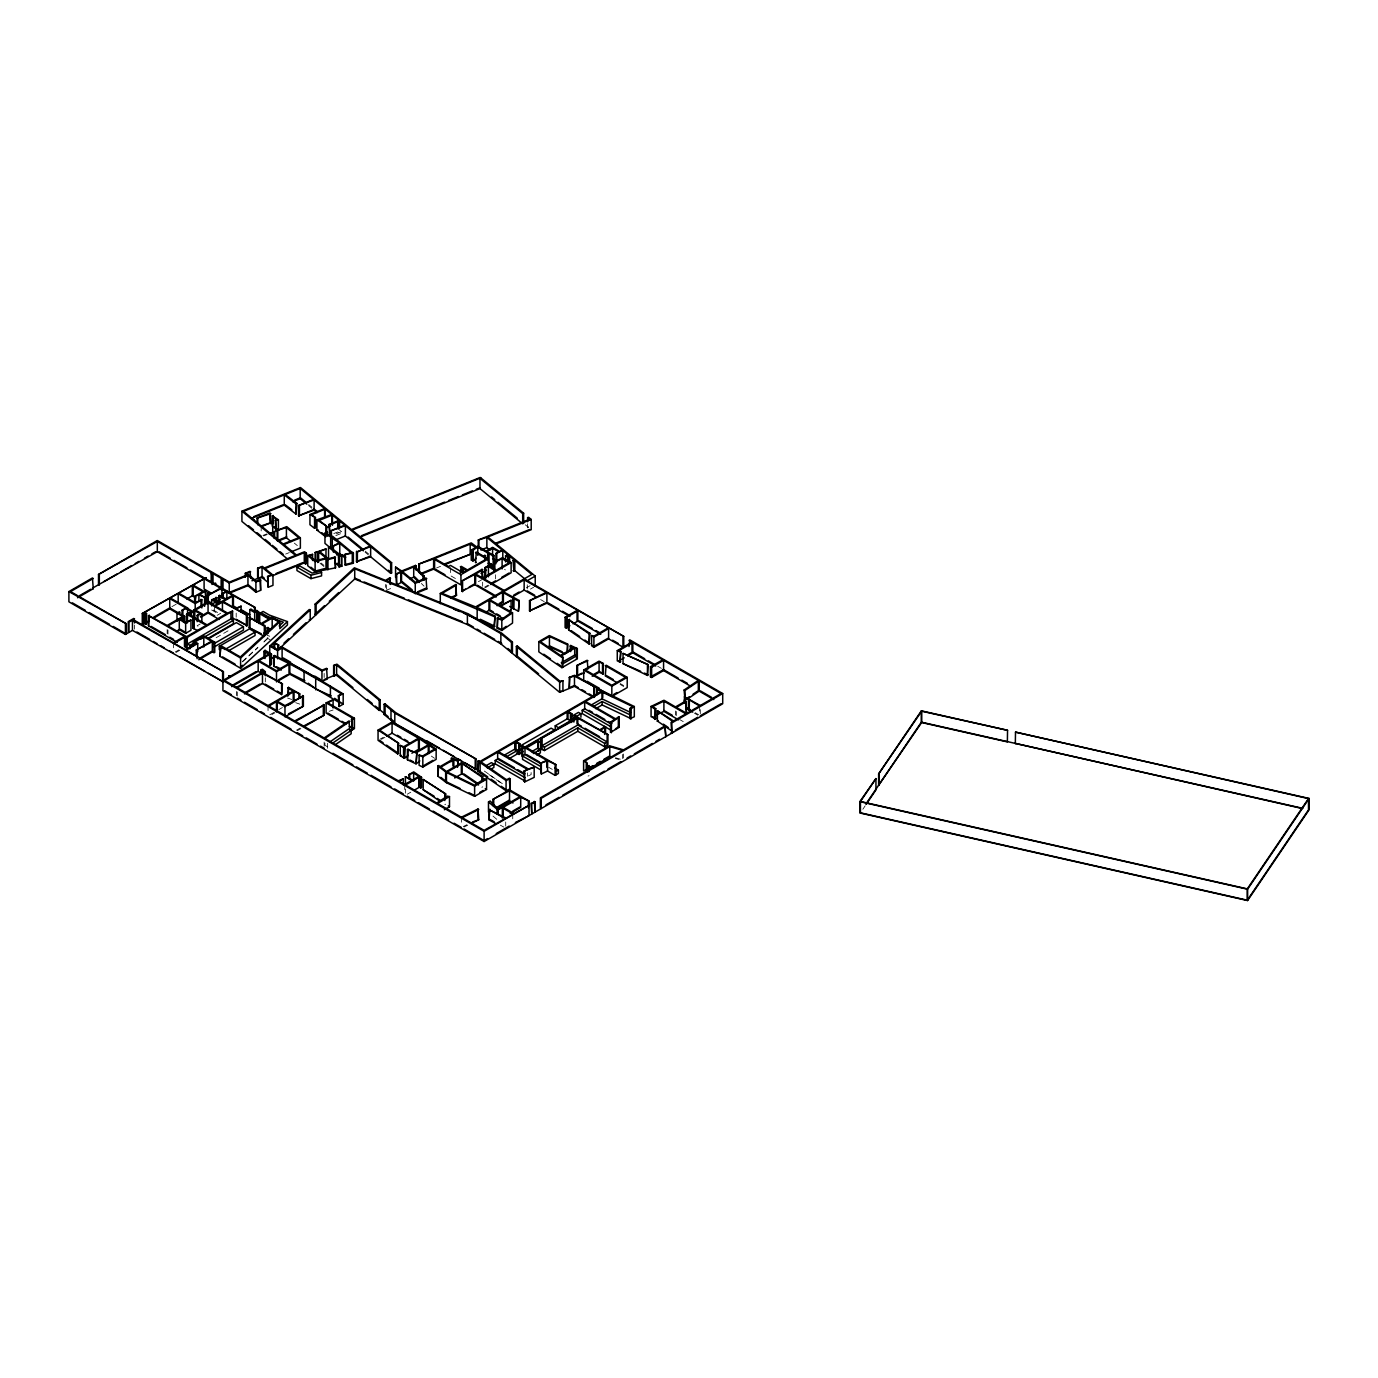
<?xml version="1.0" encoding="UTF-8"?>
<svg xmlns="http://www.w3.org/2000/svg" width="1378" height="1378" viewBox="0 0 1378 1378"><rect width="100%" height="100%" fill="white"/><g stroke="black" fill="none" stroke-linecap="round" stroke-linejoin="round"><path stroke-width="0.75" stroke-dasharray="5 3.75" d="M862.835 809.282L865.212 805.768M242.58 661.388L257.927 647.212M264.076 641.545L267.143 638.703M242.459 661.888L257.807 647.712M263.939 642.045L270.088 636.36L267.143 635.31M171.854 606.699L179.243 602.427M200.206 623.976L197.175 625.715L198.001 626.198M217.173 615.311L220.687 613.279M175.23 651.983L178.951 649.848M176.057 652.466L179.76 650.313M216.139 637.721L229.024 630.28M267.935 637.583L267.108 638.048L270.088 639.771M478.39 581.688L482.076 579.57M504.572 569.407L505.381 569.889M287.657 698.078L291.705 699.473M484.488 587.235L488.156 585.116M485.314 587.7L489.001 585.581M269.83 714.786L277.03 710.635M278.821 709.601L282.421 707.517M271.897 714.545L274.928 712.788M299.767 704.124L295.667 702.694M526.396 587.838L530.03 585.736M530.444 589.078L533.63 587.235M296.494 730.185L300.077 728.118M329.204 711.306L333.097 709.997M297.303 730.667L300.886 728.6M379.811 739.314L383.308 737.299M381.396 739.349L384.962 737.282M407.285 794.21L410.782 792.195M463.232 826.542L466.918 824.716M464.041 827.024L467.71 825.198M481.852 787.269L482.748 786.838M444.801 804.614L445.697 804.184M528.429 775.866L531.116 774.574L531.116 767.735M262.991 535.405L266.609 533.941M263.646 535.956L267.28 534.492M333.803 533.562L337.713 531.96L340.245 534.044M285.659 554.059L289.328 552.578M336.232 533.82L341.503 531.684M335.836 535.611L342.95 532.735M436.568 567.943L440.529 566.341M588.044 776.038L589.061 775.728M615.518 757.762L621.512 759.519M615.277 758.451L618.963 759.519M500.369 825.198L503.935 827.144M657.685 666.229L661.406 668.364M540.589 599.568L544.241 601.669M455.412 578.502L450.468 575.642L450.468 567.46M620.186 683.54L623.7 685.555M620.048 684.401L623.734 686.537M679.785 719.609L683.247 721.607M390.611 588.561L385.444 590.594L385.444 584.461M548.616 767.288L552.285 769.389M213.297 610.006L217.586 612.487M211.661 610.006L218.189 613.778M327.413 746.721L324.95 745.291L324.95 741.881M695.287 712.719L698.629 714.751M694.426 713.167L697.802 715.216M431.348 756.091L434.552 758.296M484.315 771.043L489.379 774.591M491.068 775.78L502.867 784.048M488.949 774.539L502.264 783.875M525.276 524.794L528.549 527.498L528.549 523.399M308.689 504.537L311.979 507.242M337.713 528.566L343.191 532.993M365.256 551.183L368.546 553.904M308.483 505.519L311.79 508.258M365.067 552.182L368.357 554.886M321.04 562.982L323.968 565.393M320.109 563.378L324.553 567.03M294.306 543.104L297.338 545.602M492.979 816.052L497.492 819.91M421.375 583.497L424.062 586.167M700.3 709.618L700.3 713.718M699.49 706.001L699.49 712.133M676.322 711.479L676.322 715.561M675.513 710.996L675.513 715.096M623.493 753.973L623.493 758.055M622.632 754.455L622.632 758.555M527.602 523.795L527.602 527.877M527.533 772.869L527.533 776.279M527.257 584.789L527.257 588.871M512.737 813.812L512.737 822.011M505.709 821.977L505.709 826.059M495.494 574.747L495.494 578.829M482.644 582.153L482.644 586.253M461.372 817.223L461.372 823.355M405.545 789.077L405.545 793.177M404.719 784.513L404.719 790.645M386.408 584.84L386.408 588.94M327.413 743.293L327.413 750.114M324.157 673.394L324.157 677.494M324.14 742.07L324.14 746.17M268.038 705.588L268.038 713.787M265.317 677.787L265.317 681.886M261.183 525.914L261.183 532.046M237.292 691.928L237.292 696.028M236.465 691.463L236.465 695.563M236.189 613.107L236.189 617.206M214.606 605.614L214.606 611.763M173.387 642.82L173.387 648.969M167.978 630.022L167.978 634.104M167.169 629.539L167.169 633.639M134.579 625.061L134.579 629.143"/><path stroke-width="1.5" d="M186.84 598.982L192.317 595.813L192.317 585.581L202.824 591.644L194.642 596.364L194.642 602.513M508.878 758.778L517.628 753.732L517.628 750.338L507.138 756.384L504.675 754.972L515.165 748.909L515.165 742.087L519.919 743.879L519.919 754.111L516.474 753.077M875.943 778.587L860.44 801.479L860.44 812.813L1247.314 900.213L1308.497 809.919L1308.497 798.585L1015.5 732.114L1309.1 798.448L1309.1 809.764L1247.572 900.557L859.838 812.968L859.838 801.634L875.943 778.587L875.943 789.921L866.4 804.011M878.63 773.902L921.365 710.841L1007.542 730.306L1007.37 741.898L921.641 722.52L878.63 785.236L878.63 773.902L921.641 711.186L1007.542 730.306M865.866 804.063L921.365 722.175L921.365 710.841M1302.21 808.507L1015.5 743.448M1247.314 900.213L1247.314 888.879L1308.497 798.585M1247.572 900.557L1247.572 889.223L1309.1 798.448M267.108 633.966L267.108 627.817L270.088 629.522L240.392 656.961L220.807 645.662L219.998 656.359L240.599 668.261L240.599 658.029L279.837 621.771L272 617.258L269.692 618.584L259.719 612.814L259.719 623.063M279.166 625.956L283.3 622.15L267.814 616.552L260.993 612.693L263.129 611.453L269.399 615.088L287.434 621.599L287.434 624.992L240.599 668.261M287.434 621.599L279.837 628.609L279.837 621.771M240.392 667.193L242.459 665.298M263.939 657.547L263.939 651.398L265.058 650.347L271.466 654.05L271.466 664.282L270.071 665.178L269.451 654.584L271.466 654.05M269.726 654.24L269.726 646.058L309.24 609.524L310.222 609.886L310.222 620.117L309.24 619.773M390.611 578.329L386.408 580.758L468.141 613.796L501.747 633.191L512.427 641.993L512.427 652.225L511.479 652.621L511.479 642.372L500.869 633.622L467.4 614.312L354.732 568.769L316.113 604.442L316.113 614.691L315.131 614.33L315.131 604.098L354.404 567.805L385.444 580.362L389.785 577.847L390.611 584.461M278.666 649.159L278.666 645.059L274.033 643.337L271.19 645.955L277.581 649.658L281.457 646.661L322.09 670.139L326.62 668.296L327.275 679.096L321.952 681.232L282.111 658.236L282.111 647.987L277.598 650.605L269.726 646.058M274.653 648.883L274.653 642.751L310.222 609.886M283.954 643.147L288.691 638.755M293.428 634.38L306.088 622.684M315.131 614.33L324.553 605.631M329.273 601.273L338.695 592.557M277.753 650.123L354.732 579.001L354.732 568.769M457.496 767.357L458.202 760.69L451.898 757.866L451.071 761.758M566.909 652.759L567.633 644.06L549.357 635.568L538.832 641.631L538.832 651.863L561.948 667.675L577.33 658.787L577.33 648.556L570.699 645.472L569.975 650.089M418.481 748.426L418.481 738.195L403.685 746.738L400.257 745.429L400.257 755.661L404.409 758.348L404.426 747.255L419.308 738.677L428.282 744.809L428.282 753.008M416.087 763.877L416.811 753.129L416.087 763.877L407.44 759.795L407.44 749.546L415.209 752.371L428.282 744.809M404.409 758.348L405.132 747.599M407.44 759.795L408.181 749.029M416.811 753.129L407.44 749.546M418.481 738.195L392.075 722.95L379.622 730.133L398.621 743.259L397.742 753.921L378.054 740.331L378.054 730.099L392.075 722.003L420.118 738.195L436.154 749.15L436.154 759.381L422.822 767.081L419.119 765.324L419.119 755.092L422.736 755.936L434.587 749.115L429.04 745.326L416.104 752.801M605.528 732.838L605.528 726.688L599.568 729.823L574.695 715.458L573.868 722.072M596.536 695.012L597.363 688.397L634.311 706.518L634.311 716.749L630.159 718.61L630.159 708.378L632.674 706.604L601.945 691.98L585.512 701.471L615.398 718.73L619.239 717.077L619.239 727.308L610.523 732.373L610.523 722.141L614.657 719.247L584.685 701.936L567.994 711.582L567.994 718.42M605.528 726.688L600.377 730.288L607.939 734.663L607.939 744.895L604.666 746.79L577.795 731.27L544.448 750.528L540.52 749.012L540.52 738.78L576.986 717.731L576.986 723.863M611.401 732.803L611.401 722.572L619.239 717.077M631.038 719.04L631.038 708.792L634.311 706.518M610.523 732.373L612.435 731.029M615.398 728.962L618.343 726.895L618.343 716.646M630.159 718.61L630.452 708.154M503.211 628.471L506.312 626.318M463.576 613.107L494.237 626.852L494.978 616.104L476.667 607.25L488.966 600.153L510.962 612.848L501.661 619.308L497.269 618.067L497.269 628.299L501.816 630.487L512.53 623.045L512.53 612.814L500.989 606.148L511.1 600.308L511.1 610.557L510.273 610.075M501.816 630.487L501.816 620.255L512.53 612.814M494.237 626.852L494.978 616.104M497.269 628.299L498.009 617.551M628.316 654.464L632.002 652.345L632.002 642.114L617.275 650.605L617.275 660.837L620.031 662.163L620.772 651.415L618.998 650.554L632.829 642.579L632.829 652.81L655.704 666.022M623.045 653.396L648.194 664.696L647.453 675.444L623.045 663.628L623.045 653.396L648.194 664.696M620.031 662.163L620.772 651.415M623.045 663.628L640.684 671.293M691.015 686.416L663.576 670.569L651.639 677.459L650.468 676.891L650.468 666.659L662.749 659.855M650.468 676.891L662.749 670.104M324.14 737.988L348.978 720.935L349.857 731.597M333.097 707.947L333.097 699.748L327.757 702.849L354.422 718.231L354.422 728.48L352.389 729.858L351.511 719.195L352.854 718.282L326.121 702.849L326.121 713.081L345.723 724.397M324.95 738.453L349.857 721.366M352.389 729.858L352.389 719.626L354.422 718.231M330.014 741.829L348.513 729.117L351.166 730.409L351.166 733.802L335.905 744.292M351.511 729.427L352.854 728.514L349.289 726.464M332.511 743.224L351.166 730.409M281.336 670.035L273.705 666.28L274.463 655.532C298.337 666.883 320.798 680.164 343.174 693.944L343.174 704.175L339.16 706.501L338.333 695.787L341.606 693.909C324.622 683.35 307.432 673.515 289.828 663.972L276.496 671.689L258.168 661.113L224.58 680.508L484.109 830.348L528.997 805.372L484.109 831.296L222.943 680.508L222.943 690.74L484.109 841.527L722.709 703.762L722.709 693.53L629.815 639.892L628.988 646.506M273.705 666.28L274.463 655.532M686.778 699.473L699.163 691.119L699.163 680.887L685.004 690.43L685.004 700.679L684.125 689.999L698.336 680.405L698.336 690.636L693.013 694.236M684.125 700.248L689.448 696.648M513.064 608.473L513.064 598.241L513.064 608.473L518.438 611.229L519.23 600.515L503.383 591.834L503.383 602.065M518.438 611.229L519.23 600.515M496.08 823.768L489.035 819.91L489.035 809.678L505.709 817.877M489.035 819.91L489.845 809.196M223.425 681.955L132.46 630.383L125.432 634.431L68.9 601.807L68.9 591.575L92.447 577.968L93.273 588.682L77.53 597.759M93.273 588.682L92.447 588.199L98.51 584.72L98.51 574.471L157.316 540.52L229.385 582.119L247.282 574.884L245.301 573.248L250.038 571.336L250.693 578.019M93.273 578.433L70.536 591.575L126.242 623.734L126.242 633.966L113.237 626.456M98.51 574.471L157.316 541.468L212.212 573.145L211.178 573.748L211.178 581.929M79.769 595.52L90.638 589.25M104.022 581.533L116.889 574.092M120.558 571.973L131.582 565.617M135.268 563.481L138.937 561.363M144.449 558.176L148.135 556.057M151.804 553.939L155.49 551.82M98.51 584.72L157.316 551.7L220.359 588.096M223.425 679.905L223.425 671.723L132.46 620.134L129.032 622.133L129.032 632.364L128.206 631.882L128.206 621.65L133.769 618.446L134.579 623.011M142.278 613.537L205.942 577.709L142.278 613.537L142.278 623.769L146.533 623.769L146.533 613.537L145.224 612.779L145.224 623.011L146.533 623.769M68.9 591.575L126.242 623.734M134.579 618.911L133.27 619.669L223.425 671.723M211.178 573.748L213.022 573.627L229.248 582.997L247.954 575.436L255.912 581.998L255.912 592.23L260.649 590.318L260.649 580.086L256.205 581.068L246.903 573.403L250.693 571.87M144.397 623.476L144.397 613.244L146.533 613.537M177.297 642.475L148.497 625.853L148.497 615.604L167.169 625.457L182.706 616.483L169.752 608.852L169.752 598.603L185.978 607.974L182.051 610.247L182.051 616.379M153.371 617.361L170.011 607.75M145.224 623.011L148.721 620.996M153.974 617.947L169.752 608.852M221.152 587.7L221.152 579.501L222.185 578.915M221.961 598.379L221.979 579.983L223.012 579.38L223.012 589.629L232.589 595.227L232.589 605.459M205.115 590.318L205.925 601.032L205.925 590.8L203.634 591.162L193.144 585.116L193.144 595.348M194.642 596.364L198.897 594.848L205.443 597.69L205.443 603.822M205.925 590.8L199.707 594.383L205.443 597.69M148.497 625.853L149.306 615.139M208.715 592.402L207.889 603.099L207.889 592.867L210.834 593.625L220.325 588.148M201.843 607.956L201.843 599.757L195.211 602.651L178.985 593.281M207.406 603.805L207.406 595.606L210.024 594.09L207.889 592.867M182.051 610.247L187.615 607.974L170.562 598.138M178.175 601.945L178.175 593.746L195.211 603.581L201.843 599.757M207.406 595.606L221.961 588.148L214.899 584.065L215.915 583.48L215.106 582.997L214.072 583.6L204.909 578.312M222.185 589.147L221.152 589.75L223.012 589.629M186.547 622.443L186.547 614.261L190.801 611.798L191.611 616.362M193.575 618.395L193.575 610.196L208.87 601.376L214.606 605.614L218.189 603.547L211.661 599.757L211.661 605.907M211.661 599.757L216.88 597.69L216.88 603.822M218.844 603.805L218.844 595.606L226.216 598.913L232.589 595.227M222.444 597.621L222.444 593.539L226.681 591.093L255.154 607.526L255.154 611.625M176.04 631.503L179.278 629.643L185.651 633.329L190.956 630.263L190.956 620.014L185.651 623.08L179.278 619.411L167.978 625.922L186.633 636.688L206.252 625.354L192.92 617.947L192.92 628.179L197.502 630.538M176.987 621.357L176.987 613.176L179.278 611.849L180.087 612.314L178.623 613.176L184.583 616.328L180.087 618.929L185.651 622.15L190.956 620.014M191.611 612.28L188.424 614.123L207.079 624.889L226.698 613.554L208.061 602.789L195.469 610.058L201.843 613.744L201.843 621.926M193.575 610.196L200.206 613.744L197.175 615.484L197.175 621.633M216.88 597.69L213.297 599.757L219.016 603.064L225.389 599.378L218.844 595.606M222.444 593.539L226.87 591.92L226.87 598.069M211.661 604.339L220.239 599.378M192.92 617.947L192.92 628.179M197.175 615.484L201.843 613.744M231.659 617.585L247.23 625.629L247.23 615.398L222.444 602.031L215.416 606.096L227.525 613.072L232.589 611.091L232.589 621.323M255.154 607.526L233.416 595.709L223.27 601.549L235.362 608.542L241.098 606.182L241.098 612.332M200.378 616.517L207.182 612.59M200.861 617.172L208.061 613.021L219.24 619.48M173.387 642.82L184.497 636.395L184.497 646.644M174.196 643.302L185.324 636.877L186.633 637.635L232.589 611.091M241.098 606.182L236.189 609.024L247.23 615.398M208.026 638.341L233.416 623.7L233.416 620.289L230.953 618.877L187.442 643.991L189.906 645.404L195.332 642.269M193.282 646.006L193.282 641.907L203.806 635.844L214.761 642.165L214.761 652.397L212.315 651.932L198.794 659.735M249.78 619.928L249.78 609.679L250.917 609.024L254.689 611.574L256.773 610.368L259.719 612.814M196.279 656.135L196.279 650.003L211.489 641.218L203.806 636.774L194.918 641.907L197.709 643.509L197.709 651.708M200.775 639.134L233.416 620.289M185.324 636.877L185.324 647.109L186.633 647.867L187.442 637.153M480.801 477.89L352.079 530.082L391.61 562.672L391.61 572.921L390.663 573.3L370.648 556.798L370.648 546.549L356.954 552.027L369.993 546.015L300.18 488.449L243.527 511.359L296.477 555.007L304.572 551.734L306.416 553.267L306.416 563.499L305.468 563.878L304.28 562.896L304.28 552.664L265.007 568.546L272.965 575.108L272.965 585.34L268.228 587.252L267.573 576.469L271.363 574.936L262.061 567.288L257.617 568.27L262.354 566.358L264.335 567.994L295.529 555.386L241.925 511.186L300.473 487.519L351.424 529.531L480.267 477.443L523.64 513.219L523.64 523.451M185.324 649.71L196.072 643.509L193.282 641.907M186.133 650.192L197.709 643.509M208.784 638.565L236.379 622.632L243.424 626.697L243.424 630.091L213.969 647.092M249.78 609.679L254.689 612.521L256.773 611.315L258.737 612.435L256.652 613.658L258.909 613.296L268.882 619.049L261.217 623.476L249.194 617.465L249.194 627.696L264.335 636.447L264.335 626.215L249.194 617.465M196.279 650.003L212.315 641.683L214.761 642.165M213.969 643.698L243.424 626.697M249.194 627.696L261.217 633.708M219.309 649.675L219.309 646.282L249.452 628.885L255.068 632.123L255.068 635.516L228.472 650.864M199.655 658.288L211.489 651.449M267.108 627.817L270.708 628.954L278.511 621.736L272.189 618.085L262.044 623.941L265.144 625.733L265.144 633.932M224.924 649.52L255.068 632.123M219.998 656.359L220.807 645.662M263.732 633.208L272.189 628.334L272.189 618.085M395.848 574.35L401.532 572.025L401.532 582.257L396.657 585.064L395.848 574.35L400.86 571.457L395.572 567.116L401.704 570.992L415.519 565.411L416.173 570.044M222.943 680.508L268.641 654.119L263.939 651.398M269.451 654.584L258.995 660.63L276.496 670.741L288.949 663.541L289.018 673.739M232.589 685.159L256.015 671.637M231.642 686.657L258.168 671.344L261.837 673.463M260.907 674.135L260.907 670.053L262.371 669.191L265.317 671.654L265.317 675.754M488.139 559.313L488.139 553.164L477.787 547.187L472.878 550.029L473.532 560.639L471.242 560.26L471.242 550.029L475.823 547.376L470.191 544.121L434.587 558.503L434.587 568.752L445.025 574.781M236.465 687.364L263.68 671.654L260.907 670.053M471.242 550.029L473.532 550.408M237.292 687.846L262.475 673.291L282.421 683.867L281.612 694.581L262.475 683.54L244.474 693.926M265.317 671.654L263.284 672.826L282.421 683.867M476.323 562.241L475.496 562.706L476.323 552.01L483.23 556.006L485.521 555.627L485.521 559.709M460.355 572.921L461.165 566.306L467.486 569.941L486.623 558.9L475.496 552.475M495.942 563.757L495.942 553.508L498.784 551.872L492.583 548.289L486.951 551.527L493.979 555.592L494.013 570.613M476.151 558.366L473.532 560.639M245.542 692.359L260.046 683.988M462.13 572.283L462.457 567.994L462.457 572.094M487.485 559.692L488.139 553.164M462.13 568.184L466.66 570.423L462.905 572.593L450.468 565.411L448.505 566.547L434.587 558.503M485.521 555.627L484.057 556.471L488.26 558.9L460.941 574.66L433.622 558.9L418.74 564.102L471.242 542.88L476.65 546.911L477.787 546.239L486.124 551.062L492.583 547.342L499.611 551.407L502.126 549.943M487.485 553.543L493.979 555.592M278.27 679.94L287.175 674.807M495.942 553.508L502.798 550.511L502.798 558.693M278.149 680.956L289.828 674.221C306.932 683.316 323.399 693.117 340.022 703.038M488.139 563.395L493.979 565.824L488.742 562.792M440.288 603.685L440.288 593.453L455.722 584.548L456.531 595.262L451.106 598.379M496.183 597.053L474.807 584.703L461.768 591.283L461.768 581.051L482.076 569.321L482.903 577.985M484.867 577.95L484.867 567.719L491.24 564.033M505.554 561.914L505.554 555.782L507.69 554.542M456.531 585.013L442.08 593.367L475.617 606.923L531.839 574.454L486.865 537.368L478.252 540.038L529.6 519.282L527.602 517.646L528.549 517.267L531.202 519.454L531.202 529.686L495.701 544.034M461.768 581.051L474.807 574.471L503.314 590.921M475.617 584.238L475.617 574.006L482.903 569.803M484.867 567.719L488.467 566.582L495.494 570.647L482.644 578.054L475.617 574.006M490.844 584.513L511.117 572.817L511.117 562.568L502.109 557.763L494.013 562.431L502.109 558.693L509.154 562.758L496.304 570.182L489.276 566.117L492.049 564.515L492.049 568.597M508.361 555.093L507.19 555.782L509.636 557.194L509.636 563.326M507.672 561.466L508 557.194L508 561.277M480.974 573.334L486.434 570.182M507.672 557.384L509.636 557.194M287.657 696.028L288.484 687.364L299.767 693.875L299.767 697.974M513.081 560.501L514.821 560.433L514.821 570.664L513.891 571.198L513.081 560.501L514.149 559.864M511.117 562.568L483.471 578.536L504.124 590.456M452.294 596.76L456.531 595.262M461.768 591.283L465.454 589.164M469.157 587.028L474.687 583.824M268.038 705.588L293.221 691.05L293.221 701.281M268.848 706.07L276.461 701.678L284.97 706.587L303.367 695.959L303.367 706.191L284.97 716.818L284.97 706.587M277.271 709.394L277.271 701.195L294.048 691.515L299.767 693.875M491.825 582.997L495.494 580.879M501.816 577.227L509.154 573.007M513.081 570.733L514.149 570.113M303.367 695.959L284.97 705.639L277.271 701.195M288.45 704.985L292.17 702.832M288.484 713.838L303.367 706.191M493.255 611.918L489.793 609.92L489.793 599.688L502.557 592.299L513.219 598.138M503.383 591.834L524.157 579.845L623.752 636.395L623.752 646.644M527.257 580.689L535.232 576.09L487.812 536.989L531.202 519.454M294.703 720.987L324.157 704.916L324.157 715.165L304.469 726.533M326.121 702.849L333.097 699.748M499.198 603.547L502.815 601.445M513.701 595.158L519.144 592.023M295.512 721.452L324.157 704.916M338.333 695.787L343.174 693.944M485.452 612.418L488.966 610.385L503.625 618.86M497.079 605.7L502.557 602.548L502.557 592.299M512.03 597.07L524.157 590.077L536.938 597.449M518.438 600.997L513.064 598.241M303.642 726.051L324.157 715.165M600.756 634.293L577.864 621.082L577.864 610.85L566.668 617.31L566.978 627.748L565.101 627.507L565.101 617.275L577.055 610.385L577.055 620.617M566.909 644.577L549.443 636.464L540.417 641.666L560.519 655.428L573.782 647.763L569.975 646.006M566.978 627.748L569.872 625.698M573.076 623.855L577.864 621.082M386.736 736.265L392.075 733.182L409.679 743.345M607.801 628.127L593.97 636.119L591.593 635.516L591.593 645.748L593.901 647.333L608.611 638.841L622.942 647.109L622.942 636.877M577.33 648.556L574.695 648.194L561.277 655.928L562.775 656.961L562.775 667.193M593.901 647.333L593.901 637.101L608.611 628.609L608.611 638.841M561.948 667.675L562.775 656.961M574.695 655.032L561.277 662.766L562.775 663.8L576.504 655.876L574.695 655.032L574.695 648.194M607.801 638.376L593.97 646.351L592.488 645.335M408.146 755.351L405.132 757.831M411.867 753.198L419.308 748.909L419.308 738.677M419.119 755.092L422.822 756.849L436.154 749.15M419.79 760.897L416.811 763.36M616.362 682.265L605.286 675.892L606.113 665.178L627.214 677.356L627.214 687.588L611.832 696.476L583.704 680.232L583.704 669.984L599.086 661.113L603.34 663.576L603.34 673.808L599.086 672.292L592.213 676.254M603.34 663.576L599.086 662.06L585.34 669.984L611.832 685.297L625.578 677.356L605.286 665.643M422.736 766.185L432.899 760.329M398.294 780.792L403.358 778.811L403.358 784.96M408.921 774.66L413.71 771.887L421.565 777.313L421.565 787.544L420.686 787.975L420.686 777.743L419.498 776.916L405.545 784.978L405.321 776.727L412.573 779.982L418.757 776.4L413.641 772.886L408.921 774.66L408.921 778.759M399.103 781.274L403.358 778.811M593.952 674.307L599.086 671.344L603.34 673.808M404.719 784.513L411.746 780.448L405.321 776.727M624.182 657.806L618.998 660.803L620.772 661.664M627.645 655.807L632.829 652.81M481.852 781.137L481.852 777.037L462.078 763.446L447.282 772.007L474.549 785.202L484.384 778.777L486.555 779.225L486.555 789.456L474.618 796.346L446.455 782.704L437.877 776.193L437.877 765.961L440.099 766.564L452.914 759.175L452.914 765.996M457.496 761.224L453.844 759.571L440.805 767.115L446.472 771.525L461.337 762.947L461.337 773.179M437.877 776.193L438.704 765.479M414.261 790.18L419.498 787.148L419.498 776.916M594.573 686.795L574.592 675.254L569.269 677.408L574.471 676.116L594.573 686.795L594.573 697.027L589.129 693.875M384.135 704.261L394.797 713.063L476.03 759.002L476.03 769.251L394.797 723.295L384.135 714.493L384.135 704.261L385.082 703.882L395.693 712.633L476.03 759.002M515.165 750.269L515.165 742.087L498.474 751.716L528.429 769.027L534.182 767.15L534.182 777.381L524.673 781.912L523.95 771.146L527.533 769.441L497.647 752.199L480.939 761.845L506.243 779.569L510.032 778.639L510.032 788.871L506.07 790.748L477.994 771.318L477.994 761.087L480.13 761.379L601.118 691.515L596.536 688.862M583.704 669.984L611.832 686.227L627.214 677.356M515.992 748.443L515.992 741.605L567.168 712.064L571.904 713.856L571.904 722.038M454.671 777.967L462.078 773.695L462.078 763.446M650.468 666.659L651.639 667.228L663.576 660.338L663.576 670.569M486.193 765.651L491.429 762.62L493.892 764.032L493.892 767.443L490.585 769.355M523.95 781.395L524.846 780.964L495.202 763.843L495.202 760.449L497.647 759.037L524.019 774.264M519.695 746.308L551.131 728.152L554.404 730.047L519.265 750.338M555.231 729.186L555.231 725.793L567.168 718.903L570.44 720.78L570.44 713.942M571.491 716.405L578.484 712.374L580.93 713.787L580.93 717.18M610.661 730.013L582.239 713.597L582.239 710.204L584.685 708.774L611.126 724.036M630.745 712.529L601.945 698.818L591.73 704.726L594.176 706.139L602.169 701.523L630.452 714.993M477.994 771.318L478.821 760.622M541.313 763.998L524.984 754.576L521.883 756.195L521.883 745.946L525.81 747.272L537.747 740.382L538.557 751.096M613.554 694.529L616.982 692.548M487.278 767.856L493.892 764.032M570.44 719.833L580.93 713.787M492.687 765.29L495.202 763.843M570.44 720.78L558.503 727.687L555.231 725.793M538.557 740.847L526.62 747.737L555.954 764.669L555.954 774.918M540.52 738.78L577.795 718.196L607.939 734.663M595.778 708.619L602.169 704.933L630.504 718.403M519.265 743.5L519.265 753.732L522.968 751.596M537.764 743.052L541.468 740.916M436.723 802.995L447.333 796.122L449.486 796.57L449.486 806.802L444.371 809.764M437.549 803.46L449.486 796.57M531.46 751.785L537.902 748.065L540.365 749.477L540.365 752.888L536.834 754.92M577.795 725.035L542.002 745.705L544.448 747.117L577.795 727.86L604.666 743.379L607.13 741.967L577.795 725.035L577.795 718.196M437.877 765.961L446.455 772.472L474.618 786.115L486.555 779.225M533.303 753.559L540.365 749.477M479.768 792.436L483.247 790.421M490.12 811.246L488.484 812.193L488.484 801.944L490.12 800.997L498.319 809.196L519.902 796.742L509.515 790.748L492.893 799.395L492.893 805.544M492.893 799.395L509.515 789.801L529.135 801.135L528.997 815.604L515.389 822.528M546.756 767.15L546.756 760.311L540.589 763.24L547.566 760.777L555.954 764.669M555.954 771.508L558.4 770.095L558.4 773.489L555.127 775.383L547.566 771.025L541.33 773.988L540.589 763.24M496.597 807.508L509.515 800.032M497.217 808.076L509.515 800.98L512.978 802.978M497.165 813.967L497.492 809.678L488.484 801.944M685.607 701.075L686.433 711.771L685.607 701.075L675.513 706.914L663.972 700.248L651.071 706.432L651.071 716.663L655.756 718.868L655.756 708.636L652.707 706.518L663.903 701.144L685.899 713.838M700.3 705.519L684.435 696.837L699.49 706.001M592.867 765.651L583.6 770.991L583.6 760.759L609.541 745.774L623.493 749.873M497.165 809.868L502.35 807.818L512.737 813.812M503.177 815.535L503.177 807.353L520.712 797.225L529.135 801.135M686.433 701.54L676.322 707.379L686.709 713.373M622.632 750.373L609.765 746.6L585.013 760.88L587.286 763.464L587.286 771.663M512.702 811.125L519.902 806.974M692.738 712.133L685.813 707.913M510.187 813.537L520.712 807.456L520.712 797.225M596.571 763.498L600.274 761.362M603.995 759.226L609.541 756.022M586.787 770.095L609.765 756.832L609.765 746.6M535.146 801.824L531.77 803.77L531.77 814.002L530.961 803.305L535.146 801.824L535.146 812.055L534.319 801.359M665.798 726.395L541.192 798.327L541.192 808.576L540.383 808.094L540.383 797.862L664.971 725.93L665.798 736.627L664.971 725.93M722.709 693.53L671.844 722.899L671.844 733.13L671.034 722.434L721.073 693.53L628.988 640.374M487.571 838.582L484.109 840.58L464.024 828.988M496.235 833.587L504.882 828.591M505.709 828.109L509.223 826.077M545.964 804.873L559.003 797.345M562.741 795.192L590.68 779.052M591.541 778.553L604.356 771.163M608.008 769.045L620.806 761.655M627.111 758.021L630.711 755.936M634.311 753.852L652.345 743.448M655.962 741.364L659.562 739.28M671.034 732.665L672.774 731.649L657.392 721.038L657.392 710.79L673.549 720.97M675.323 730.185L685.899 724.087M686.709 723.605L697.664 717.283M700.3 715.768L721.073 703.762M654.671 719.402L654.877 709.05L651.071 706.432M657.185 721.159L658.271 720.608M584.513 672.74L576.796 675.788L576.796 665.557L587.2 660.234L587.975 668.916M576.796 665.557L587.975 660.734M576.796 675.788L581.998 673.119M295.994 503.848L296.873 503.418L295.994 514.08L284.264 505.123L284.264 494.891L295.994 503.848L295.994 514.08M317.112 512.65L314.115 510.17L298.544 515.82L298.544 505.571L313.461 499.387M298.544 515.82L313.461 509.636M569.958 616.517L546.894 603.202L529.514 610.902L529.514 600.67L546.067 592.488M529.514 600.67L546.894 592.971L546.894 603.202M529.514 610.902L546.067 602.737M461.372 817.223L477.994 809.007L478.752 819.755L471.397 823.389M462.198 817.688L478.752 809.506M472.465 821.977L478.752 819.755M481.852 777.037L482.748 776.606L482.748 780.706M565.101 617.275L566.978 617.516M568.614 619.687L589.956 633.346L589.078 644.008L568.614 629.918L568.614 619.687L589.078 633.777L589.078 644.008M568.614 629.918L569.493 619.256M589.078 633.777L589.956 633.346M378.054 730.099L398.621 743.259M400.257 755.661L401.153 755.23M420.686 777.743L421.565 777.313M439.823 801.169L423.201 789.715L423.201 779.483L445.697 793.952L445.697 798.034M423.201 789.715L434.07 796.157M423.201 779.483L445.697 793.952M654.877 709.05L655.756 708.636M654.567 715.854L663.903 711.392L678.562 719.85M477.994 761.087L506.07 780.516L510.032 778.639M523.95 771.146L534.182 767.15M309.947 514.511L315.476 517.628L315.476 527.877L314.563 528.274L309.947 524.742L309.947 514.511L324.605 508.585L324.605 516.767M332.442 525.276L332.442 515.045L319.128 520.419L325.983 525.655L325.742 536.817L316.923 530.082L316.923 519.851L331.771 514.494L331.771 522.693M316.923 530.082L318.439 530.134M298.544 505.571L314.115 499.938L314.115 510.17M369.993 556.247L356.489 561.656L356.489 551.424M253.638 516.698L282.903 504.865M294.616 500.128L300.473 497.768L305.399 501.833M251.296 518.455L284.264 505.123M292.704 501.713L300.18 498.698L306.812 504.159M253.483 519.558L254.155 520.109M257.083 522.193L257.083 518.111L270.036 512.874L270.966 523.864M257.083 518.111L270.966 513.632M272.276 515.872L278.408 519.764L278.408 529.996L275.944 530.995L275.273 520.212L276.789 519.592L272.276 515.872L272.276 526.103L276.789 529.824L275.273 530.444M261.183 525.914L272.723 522.055L272.723 532.287L269.089 533.751M261.837 526.448L272.723 522.055M275.273 520.212L278.408 519.764M270.14 533.303L274.601 532.321L274.601 538.453M277.15 540.71L277.15 530.461L286.71 526.603L300.37 537.868L300.37 548.117L291.171 551.837M270.811 533.854L274.601 532.321M277.15 530.461L286.417 527.533L298.768 537.713L283.145 544.017M279.062 539.935L286.71 536.834M279.545 540.555L286.417 537.764L291.051 541.588M329.204 524.363L329.876 535.146L329.204 524.363L338.954 520.419L338.954 526.568M326.655 534.388L326.655 526.207L316.923 519.851M329.876 524.897L339.608 520.97L339.608 527.808L337.713 528.566L337.713 521.728M283.816 544.568L300.37 537.868M326.741 527.585L330.531 526.051M324.967 533.165L327.551 532.115L326.586 533.32L330.927 536.92L332.563 536.266L352.286 552.526L352.286 562.758L353.371 563.206L345.413 565.273L344.931 554.438L351.201 552.802L339.763 543.363L333.373 545.964L339.109 542.829L324.967 533.165L324.967 543.397L330.651 548.082L332.27 547.428L332.27 537.196M330.772 536.955L330.772 530.823L344.724 525.173M330.772 530.823L345.396 525.724L345.396 535.956L363.43 550.838M335.422 539.987L345.396 535.956M304.28 552.664L306.416 553.267M325.983 559.175L325.983 548.944L319.575 551.527L328.343 558.762L335.009 557.022L335.491 567.874L315.114 571.836L307.725 565.738L307.725 555.506L312.565 554.369L312.565 560.501M315.114 560.708L315.114 552.526L325.983 548.944M328.532 557.332L328.532 547.1L329.48 546.704L341.83 555.971L341.83 566.22L339.074 566.926L338.592 556.092L338.592 566.324M312.565 554.369L309.344 555.661L315.51 560.76L326.035 558.021L326.035 568.253M315.114 552.526L318.628 551.923L326.035 558.021M361.329 535.766L444.577 502.109M448.539 500.507L458.461 496.493M462.422 494.891L472.327 490.878M476.288 489.276L480.267 487.674M251.933 580.793L262.354 576.59L264.335 578.226M359.951 537.127L479.975 488.604L521.056 522.486M257.617 568.27L257.617 578.502L262.061 577.52L268.262 582.618M229.385 592.368L247.282 585.116M276.031 573.506L295.529 565.617M296.477 565.238L302.953 562.62M255.912 581.998L260.649 580.086M267.573 576.469L272.965 575.108M255.912 592.23L247.954 585.667L229.248 593.229L229.248 582.997M272.861 575.608L304.28 562.896M296.942 567.15L299.836 565.996L312.169 573.11L319.885 571.095L321.574 572.473L321.574 575.883L310.963 578.639L296.942 570.561L296.942 567.15L310.963 575.246L321.574 572.473M336.577 554.903L339.763 553.611L344.672 557.642M356.489 561.656L370.648 556.798M370.648 546.549L390.663 563.068L391.61 562.672M479.975 488.604L479.975 478.373L522.693 513.598L523.64 513.219M423.063 580.362L423.063 576.28L413.71 566.944L402.359 571.543L415.536 582.394L426.026 577.899L426.801 588.906L415.26 593.573L401.532 582.257M416.173 565.962L414.657 566.565L424.062 575.935L424.062 580.035M396.519 576.969L395.572 577.348L395.572 567.116M420.669 573.558L434.294 568.046M444.009 564.119L471.155 553.973M496.028 543.087L529.6 529.531M409.921 578.708L413.71 577.193L419.05 582.515M421.168 574.161L433.622 569.131L460.941 584.909L460.941 574.66M444.474 564.756L470.191 554.352L470.191 544.121M480.905 550.029L486.865 547.617L489.913 550.132M401.532 572.025L415.26 583.325L426.801 578.657M417.482 591.851L426.026 588.13L426.801 588.906M333.631 665.471L336.904 664.144L380.173 699.835L380.173 710.066L379.226 710.445L336.611 675.306L336.611 665.074L333.631 665.471L333.631 675.702L336.611 675.306M282.111 647.987L321.952 671L327.275 668.847M324.157 679.543L336.904 674.376L352.923 687.605M511.479 642.372L512.427 641.993M336.611 665.074L379.226 700.213L380.173 699.835M538.643 673.842L517.336 656.272L516.388 656.669L516.388 646.42L517.336 646.041L559.933 681.18L562.93 680.784L562.93 691.015L559.933 691.411M384.135 714.493L385.082 714.114L385.082 703.882M516.388 646.42L559.657 682.11L562.93 680.784M569.269 677.408L569.269 687.639L574.592 685.486L578.226 687.588M354.732 579.001L467.4 624.544L500.869 643.87L559.657 692.342L574.471 686.365L593.763 697.492L593.763 687.26M423.063 576.28L424.062 575.935M583.6 760.759L587.286 763.464M588.044 771.938L588.044 765.789L591.541 768.321M307.725 555.506L315.114 561.604L326.707 558.572L327.947 559.606L327.947 569.837M352.286 552.526L353.371 552.974L353.371 563.206M327.947 559.606L335.491 557.625M338.592 556.092L341.83 555.971M344.931 554.438L353.371 552.974M324.95 568.528L315.51 570.992L310.877 567.185M341.83 566.22L337.214 563.326M344.931 564.67L351.201 563.034M921.365 722.175L1302.813 808.352M860.44 801.479L1247.314 888.879M859.838 801.634L1247.572 889.223M315.131 604.098L316.113 604.442M440.288 593.453L494.237 616.621M453.879 609.179L459.701 611.539M354.404 578.054L360.226 580.396M364.102 581.964L383.497 589.818M386.408 590.99L404.357 598.241M408.336 599.843L462.164 621.616M331.237 695.959L316.509 689.344L308.224 683.212M451.071 758.348L452.914 759.175M461.337 762.947L482.748 776.606M549.357 645.8L562.155 651.742M564.98 653.913L549.443 646.695L549.443 636.464M630.159 708.378L631.038 708.792M610.523 722.141L611.401 722.572M618.343 726.895L619.239 727.308M400.257 745.429L404.409 748.116M409.938 760.105L413.452 761.776M498.009 627.8L501.661 629.557M497.269 618.067L501.816 620.255M480.336 619.256L494.978 626.335M617.275 650.605L620.031 651.932M644.439 673.101L648.194 674.927M351.511 719.195L352.389 719.626M447.23 782.222L459.994 788.405M469.088 792.798L474.549 795.451M684.125 689.999L685.004 690.43M273.705 656.031L288.949 663.541M276.358 666.711L280.165 668.571M289.69 673.256L304.9 680.766M509.671 606.441L513.219 608.387M489.035 809.678L504.882 818.343M489.845 819.428L494.202 821.822M505.554 555.782L508 557.194M492.583 558.521L497.234 561.208M524.157 578.898L623.752 636.395M527.257 590.921L534.681 595.21M547.669 602.703L558.813 609.145M562.517 611.281L568.081 614.502M579.225 620.927L592.213 628.42M595.916 630.573L599.637 632.709M612.624 640.219L618.188 643.423M633.535 652.276L644.68 658.718M648.383 660.854L653.964 664.075M663.249 669.45L678.114 678.028M681.834 680.164L687.415 683.385M700.42 690.895L711.565 697.337M699.163 691.119L713.77 699.559M460.355 566.771L462.457 567.994M511.1 600.308L500.18 605.683L489.793 599.688M477.374 585.254L482.644 588.303M483.471 588.768L495.512 595.727M606.113 675.409L613.141 679.475M496.717 613.916L500.18 615.914M663.972 710.48L672.206 715.234M587.114 681.249L599.464 688.38M468.141 624.027L473.446 627.093M476.995 629.143L480.526 631.176M484.057 633.225L494.668 639.34M498.216 641.39L501.747 643.44M581.861 689.689L585.495 691.79M589.026 710.342L592.54 712.374M596.054 714.39L604.839 719.471M608.353 721.504L611.884 723.536M582.239 710.204L610.661 726.602M567.994 711.582L571.904 713.856M573.868 715.94L576.986 717.731M577.795 724.087L581.43 726.189M585.047 728.273L599.568 736.662M515.992 741.605L519.919 743.879M521.883 745.946L546.756 760.311M554.817 768.028L558.4 770.095M526.62 754.576L539.453 761.982M515.165 748.909L517.628 750.338M540.469 766.357L522.538 756.005L522.538 759.399L540.469 769.751M159.176 551.82L170.252 558.228M173.955 560.364L186.891 567.822M190.577 569.958L203.513 577.416M223.839 589.164L227.542 591.3M240.926 609.541L249.814 614.674M498.474 758.555L514.321 767.718M517.852 769.751L524.897 773.816M211.316 593.177L204.099 589.009L204.099 578.777M236.93 607.974L233.416 605.941L233.416 595.709M240.444 610.006L249.246 615.088M495.202 760.449L524.846 777.571M236.189 619.256L247.23 625.629M274.653 642.751L278.666 645.059M192.317 595.813L195.814 597.845M208.87 612.555L214.606 615.863M283.3 657.978L290.689 662.232M314.701 676.098L320.247 679.302M426.732 740.778L439.513 748.168M443.165 750.269L454.12 756.591M457.772 758.71L461.423 760.811M465.075 762.93L480.13 771.611M188.011 608.714L193.42 611.832M271.294 657.203L274.446 659.011M186.702 608.904L193.506 612.848M397.329 735.266L400.843 737.299M404.34 739.314L407.854 741.347M193.178 617.792L186.547 614.261M170.562 608.37L177.383 612.314M503.177 807.353L513.563 813.347M219.998 646.127L240.599 658.029M219.309 646.282L223.512 648.711M287.657 687.846L293.221 691.05M327.757 713.081L338.42 719.247M341.968 721.297L345.533 723.347M350.856 726.43L354.422 728.48M180.087 629.178L185.651 632.381M222.599 656.927L235.052 664.11M148.497 615.604L184.497 636.395M265.024 684.056L273.722 689.086M277.202 691.101L280.681 693.1M151.098 626.404L165.377 634.655M169.856 637.239L173.576 639.392M230.798 675.961L228.662 675.685L229.971 676.443M136.922 632.002L149.685 639.375M153.337 641.476L156.971 643.595M160.623 645.696L164.275 647.798M169.735 650.95L173.387 653.051M179.76 656.738L185.324 659.959M186.133 660.424L204.788 671.189M208.509 673.342L221.565 680.887M72.397 602.875L85.384 610.385M89.105 612.521L109.534 624.32M224.58 690.74L231.366 694.667M237.292 698.078L240.909 700.162M244.526 702.246L257.186 709.567M260.804 711.651L264.421 713.735M270.691 717.37L290.999 729.083M297.303 732.734L302.678 735.818M306.243 737.885L316.992 744.086M320.557 746.153L324.14 748.22M332.873 753.266L352.854 764.807M356.489 766.909L367.392 773.196M371.026 775.297L391.025 786.838M394.659 788.939L398.294 791.024M399.103 791.506L403.323 793.935M407.371 796.277L414.709 800.515M418.378 802.633L429.385 808.989M433.054 811.108L436.723 813.227M437.549 813.692L448.539 820.048M454.051 823.217L461.372 827.455M686.95 707.637L690.292 709.67M538.832 641.631L561.948 657.427M543.759 654.206L550.459 658.787M557.177 663.369L560.519 665.66M463.869 773.885L477.598 783.307M485.28 788.578L486.555 789.456M462.078 773.695L478.562 785.012M591.593 635.516L593.901 637.101M571.198 630.659L579.725 636.533M584.84 640.064L589.956 643.595M334.647 698.301L343.174 704.175M437.377 798.448L440.702 800.739M448.212 805.923L449.486 806.802M419.498 787.148L420.686 787.975M657.392 710.79L672.774 721.417M379.622 740.365L383.084 742.759M386.529 745.136L398.621 753.49M652.707 716.749L655.756 718.868M663.369 724.139L668.451 727.67M510.032 788.871L509.292 778.122M480.939 772.076L487.691 776.813M491.068 779.173L496.114 782.721M501.179 786.27L506.243 789.818M285.212 494.513L296.873 503.418M315.476 517.628L311.583 514.666L325.26 509.137L325.26 517.318M321.884 532.752L325.983 535.904M285.212 504.744L291.878 509.826M440.805 777.347L446.472 781.757M491.515 496.958L494.719 499.611M497.94 502.247L517.215 518.145M514.821 570.664L525.655 579.587M569.269 687.639L569.941 677.942M507.845 648.452L512.427 652.225M313.616 508.603L316.906 511.307M348.134 537.058L351.424 539.763M352.079 540.314L361.966 548.461M388.32 570.199L391.61 572.921M402.359 581.774L412.246 589.922M342.416 554.628L345.706 557.332M328.532 547.1L339.246 555.92M334.647 562.379L339.246 566.151M274.515 526.792L278.408 529.996M304.572 561.966L306.416 563.499M248.505 525.69L253.483 529.789M256.963 532.666L261.183 536.145M265.162 539.435L270.14 543.535M272.344 545.361L276.978 549.167M280.061 551.717L283.145 554.266M287.399 558.934L241.925 521.435L241.925 511.186M260.649 590.318L259.994 579.535M248.453 584.927L256.205 591.3M367.34 699.49L372.163 703.452M375.367 706.104L388.114 716.612M391.145 719.109L394.177 721.607M414.657 576.796L418.688 580.827M588.044 765.789L590.68 768.821M335.491 567.874L335.009 557.022M1015.5 732.114L1015.328 743.689M921.641 711.186L921.641 722.52M879.061 773.988L879.061 785.322M689.379 699.852L689.207 710.17M688.569 699.352L688.397 709.704M685.279 696.372L685.279 702.522M684.435 696.837L684.435 702.987M663.903 701.144L663.903 711.392M651.639 667.228L651.639 677.459M647.453 665.195L647.453 675.444M611.832 686.227L611.832 696.476M607.13 735.129L607.13 745.36M604.632 726.258L604.632 734.457M604.666 743.379L604.666 746.79M602.513 664.041L602.513 674.273M602.754 691.515L602.754 697.647M601.945 691.98L601.945 698.818M602.169 701.523L602.169 704.933M599.086 662.06L599.086 672.292M597.363 688.397L597.363 694.529M589.061 765.496L589.061 771.646M586.253 763.774L586.253 771.956M584.685 701.936L584.685 708.774M577.795 727.86L577.795 731.27M577.571 666.056L577.571 676.288M576.504 649.038L576.504 659.27M574.471 676.116L574.471 686.365M571.095 714.321L571.095 722.52M570.699 645.472L570.699 651.622M567.633 644.06L567.633 652.242M567.168 712.064L567.168 718.903M566.668 617.31L566.668 627.541M566.082 617.947L566.082 628.179M559.657 682.11L559.657 692.342M555.127 765.152L555.127 775.383M547.566 760.777L547.566 771.025M544.448 747.117L544.448 750.528M542.002 738.866L542.002 749.098M541.347 739.245L541.347 749.477M541.33 763.756L541.33 773.988M537.902 741.226L537.902 748.065M535.232 576.09L535.232 586.322M530.272 601.17L530.272 611.419M528.325 801.6L528.325 807.749M527.602 517.646L527.602 521.745M524.984 747.737L524.984 754.576M524.673 771.663L524.673 781.912M524.157 579.845L524.157 590.077M522.693 513.598L522.693 523.829M522.693 745.481L522.693 755.712M519.093 744.344L519.093 754.576M517.336 646.041L517.336 656.272M513.891 560.967L513.891 571.198M514.063 598.603L513.873 608.938M509.515 790.748L509.515 800.98M508.499 557.849L508.499 561.948M506.07 780.516L506.07 790.748M502.35 807.818L502.35 818.05M502.109 558.693L502.109 568.942M500.869 633.622L500.869 643.87M497.992 810.333L497.992 814.432M497.647 752.199L497.647 759.037M497.492 809.678L497.492 813.778M496.769 553.99L496.769 562.172M494.84 562.896L494.84 569.045M493.72 799.877L493.72 806.009M493.169 556.057L493.169 566.306M492.583 548.289L492.583 556.471M488.966 553.646L488.966 563.878M488.966 600.153L488.966 610.385M488.312 554.008L488.467 576.831M486.865 537.368L486.865 547.617M485.676 568.184L485.676 578.433M484.711 555.145L484.711 559.244M484.109 831.296L484.109 841.527M482.076 569.321L482.076 577.52M480.13 762.31L480.13 772.558M478.924 540.589L478.924 546.739M478.252 540.038L478.252 548.237M477.994 809.007L477.994 819.238M477.787 547.187L477.787 555.386M477.167 608.37L477.167 618.601M475.221 759.485L475.221 769.716M474.807 574.471L474.807 584.703M474.618 786.115L474.618 796.346M472.723 550.873L472.723 561.104M467.4 614.312L467.4 624.544M463.284 568.459L463.284 572.559M462.956 568.649L462.956 572.748M462.577 581.533L462.577 591.765M458.202 760.69L458.202 764.79M455.722 584.548L455.722 594.779M453.844 759.571L453.844 767.77M446.455 772.472L446.455 782.704M445.645 772.007L445.645 782.239M444.801 794.383L444.801 800.515M433.622 558.9L433.622 569.131M429.04 745.326L429.04 753.508M422.822 756.849L422.822 767.081M419.394 564.653L419.394 572.835M418.757 776.4L418.757 786.649M418.74 564.102L418.74 570.251M415.519 565.411L415.519 569.51M415.26 583.325L415.26 593.573M413.71 566.944L413.71 577.193M413.641 772.886L413.641 781.068M409.748 775.125L409.748 779.225M403.599 747.737L403.599 757.969M400.86 571.457L400.86 581.705M397.742 743.689L397.742 753.921M396.657 574.833L396.657 585.064M394.797 713.063L394.797 723.295M392.075 722.95L392.075 733.182M390.99 709.911L390.99 720.143M390.663 563.068L390.663 573.3M389.785 577.847L389.785 583.996M379.226 700.213L379.226 710.445M357.384 551.923L357.384 562.155M356.902 551.321L356.954 562.276M352.906 552.354L352.906 562.586M345.413 555.041L345.413 565.273M341.348 555.368L341.348 565.6M339.763 543.363L339.763 553.611M339.074 556.695L339.074 566.926M339.16 696.269L339.16 706.501M334.286 666.022L334.286 676.254M333.373 545.964L333.373 552.096M332.701 545.412L332.701 549.512M331.426 531.374L331.426 537.506M330.651 537.851L330.651 548.082M330.427 686.21L330.427 696.441M327.551 532.115L327.551 536.214M326.707 558.572L326.707 568.804M323.33 704.451L323.33 714.682M321.952 671L321.952 681.232M318.628 551.923L318.628 562.155M317.681 552.302L317.681 562.534M315.786 553.06L315.786 561.259M315.7 679.595L315.7 689.827M315.114 561.604L315.114 571.836M314.563 518.042L314.563 528.274M310.963 575.246L310.963 578.639M305.468 553.646L305.468 563.878M304.073 670.983L304.073 681.232M302.54 695.494L302.54 705.725M300.18 488.449L300.18 498.698M299.422 505.14L299.422 515.372M299.233 506.036L299.233 516.268M298.94 694.357L298.94 698.457M294.048 691.515L294.048 701.764M289.828 663.972L289.828 674.221M288.484 687.364L288.484 695.563M286.417 527.533L286.417 537.764M281.612 684.349L281.612 694.581M277.822 531.012L277.822 541.244M277.856 645.541L277.856 649.624M277.598 650.605L277.598 658.787M276.496 671.689L276.496 681.921M276.461 701.678L276.461 711.909M275.944 520.746L275.944 530.995M273.929 531.77L273.929 537.902M274.033 643.337L274.033 647.419M273.223 515.493L273.223 523.674M270.725 654.567L270.725 664.799M270.071 654.946L270.071 665.178M269.761 513.805L270.019 522.21M268.228 577.02L268.228 587.252M267.935 627.352L267.935 633.484M265.058 650.347L265.058 658.546M262.475 673.291L262.475 683.54M262.061 567.288L262.061 577.52M258.909 613.296L258.909 623.528M258.272 568.821L258.272 579.053M258.168 661.113L258.168 671.344M257.755 518.645L257.755 524.794M257.462 614.123L257.462 622.305M256.773 611.315L256.652 621.84M254.689 612.521L254.689 620.703M254.517 607.887L254.517 611.987M250.004 616.999L250.004 627.231M247.954 575.436L247.954 585.667M246.404 615.863L246.404 626.094M245.301 573.248L245.301 577.348M230.953 612.039L230.953 618.877M223.27 594.004L223.27 598.104M222.444 602.031L222.444 610.213M222.616 672.188L222.616 682.42M219.67 595.141L219.67 603.323M216.07 597.208L216.07 603.357M213.952 642.63L213.952 652.879M213.022 573.627L213.022 583.859M212.315 641.683L212.315 651.932M212.005 574.213L212.005 584.461M208.216 596.088L208.216 602.22M208.061 602.789L208.061 613.021M204.616 598.155L204.616 606.354M203.806 636.774L203.806 647.023M201.016 599.292L201.016 605.424M198.897 594.848L198.897 600.997M198.001 615.949L198.001 620.048M197.106 650.468L197.106 658.667M195.469 596.829L195.469 602.978M195.211 603.581L195.211 609.731M194.642 610.523L194.642 618.722M194.401 610.678L194.401 618.86M193.988 618.274L193.988 628.506M193.747 618.412L193.747 628.644M189.906 645.404L189.906 648.814M187.615 607.974L187.374 622.925M186.633 637.635L186.633 647.867M185.651 623.08L185.651 633.329M184.583 616.328L184.583 622.477M184.342 622.615L184.342 616.483L182.706 617.43L182.706 621.512M182.861 610.712L182.861 616.862M179.278 619.411L179.278 629.643M157.316 541.468L157.316 551.7M145.706 614.002L145.706 624.234M143.088 614.002L143.088 624.234M132.46 620.134L132.46 630.383M125.432 624.2L125.432 634.431M99.319 574.953L99.319 585.185"/></g></svg>
